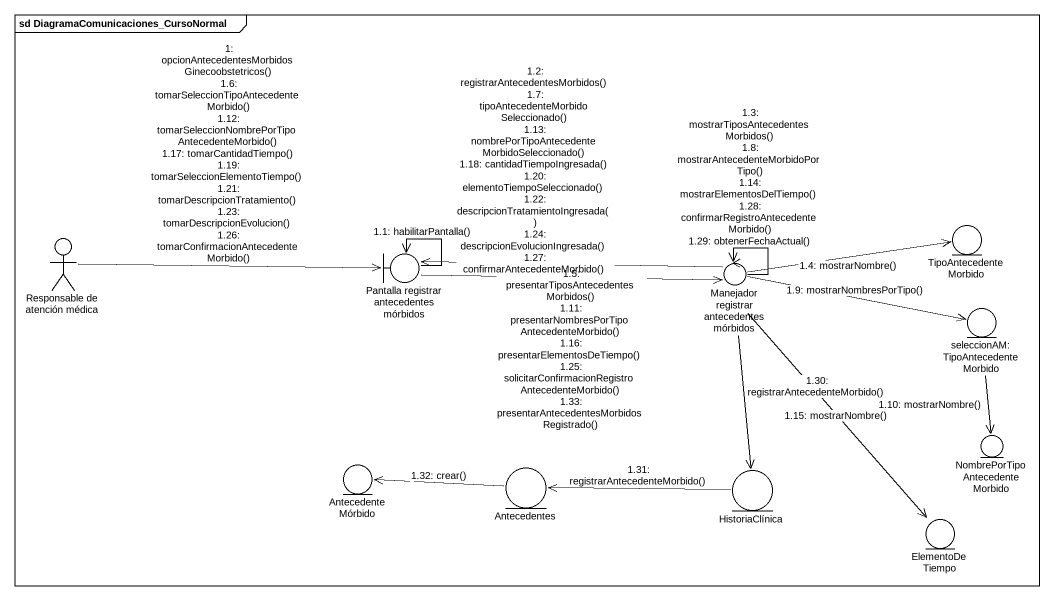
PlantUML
@startuml
mainframe sd DiagramaComunicaciones_CursoNormal
actor "Responsable de atención médica" as Responsable_de_atención
entity TipoAntecedenteMorbido
boundary "Pantalla registrar antecedentes mórbidos" as Pantalla_registrar
control "Manejador registrar antecedentes mórbidos" as Manejador_registrar
entity "seleccionAM: TipoAntecedenteMorbido" as seleccionAM
entity "NombrePorTipoAntecedenteMorbido" as NombrePorTipoAntecedenteMorb
entity AntecedenteMórbido
entity Antecedentes
entity HistoriaClínica
entity ElementoDeTiempo
Responsable_de_atención -right-> Pantalla_registrar : 1: opcionAntecedentesMorbidosGinecoobstetricos()\n1.6: tomarSeleccionTipoAntecedenteMorbido()\n1.12: tomarSeleccionNombrePorTipoAntecedenteMorbido()\n1.17: tomarCantidadTiempo()\n1.19: tomarSeleccionElementoTiempo()\n1.21: tomarDescripcionTratamiento()\n1.23: tomarDescripcionEvolucion()\n1.26: tomarConfirmacionAntecedenteMorbido()
Pantalla_registrar --> Pantalla_registrar : 1.1: habilitarPantalla()
Pantalla_registrar -right-> Manejador_registrar : 1.2: registrarAntecedentesMorbidos()\n1.7: tipoAntecedenteMorbidoSeleccionado()\n1.13: nombrePorTipoAntecedenteMorbidoSeleccionado()\n1.18: cantidadTiempoIngresada()\n1.20: elementoTiempoSeleccionado()\n1.22: descripcionTratamientoIngresada()\n1.24: descripcionEvolucionIngresada()\n1.27: confirmarAntecedenteMorbido()
Manejador_registrar --> Manejador_registrar : 1.3: mostrarTiposAntecedentesMorbidos()\n1.8: mostrarAntecedenteMorbidoPorTipo()\n1.14: mostrarElementosDelTiempo()\n1.28: confirmarRegistroAntecedenteMorbido()\n1.29: obtenerFechaActual()
Manejador_registrar -right-> TipoAntecedenteMorbido : 1.4: mostrarNombre()
Manejador_registrar -left-> Pantalla_registrar : 1.5: presentarTiposAntecedentesMorbidos()\n1.11: presentarNombresPorTipoAntecedenteMorbido()\n1.16: presentarElementosDeTiempo()\n1.25: solicitarConfirmacionRegistroAntecedenteMorbido()\n1.33: presentarAntecedentesMorbidosRegistrado()
Manejador_registrar -right-> seleccionAM : 1.9: mostrarNombresPorTipo()
seleccionAM --> NombrePorTipoAntecedenteMorb : 1.10: mostrarNombre()
Manejador_registrar --> ElementoDeTiempo : 1.15: mostrarNombre()
Manejador_registrar --> HistoriaClínica : 1.30: registrarAntecedenteMorbido()
HistoriaClínica -left-> Antecedentes : 1.31: registrarAntecedenteMorbido()
Antecedentes -left-> AntecedenteMórbido : 1.32: crear()
@enduml
